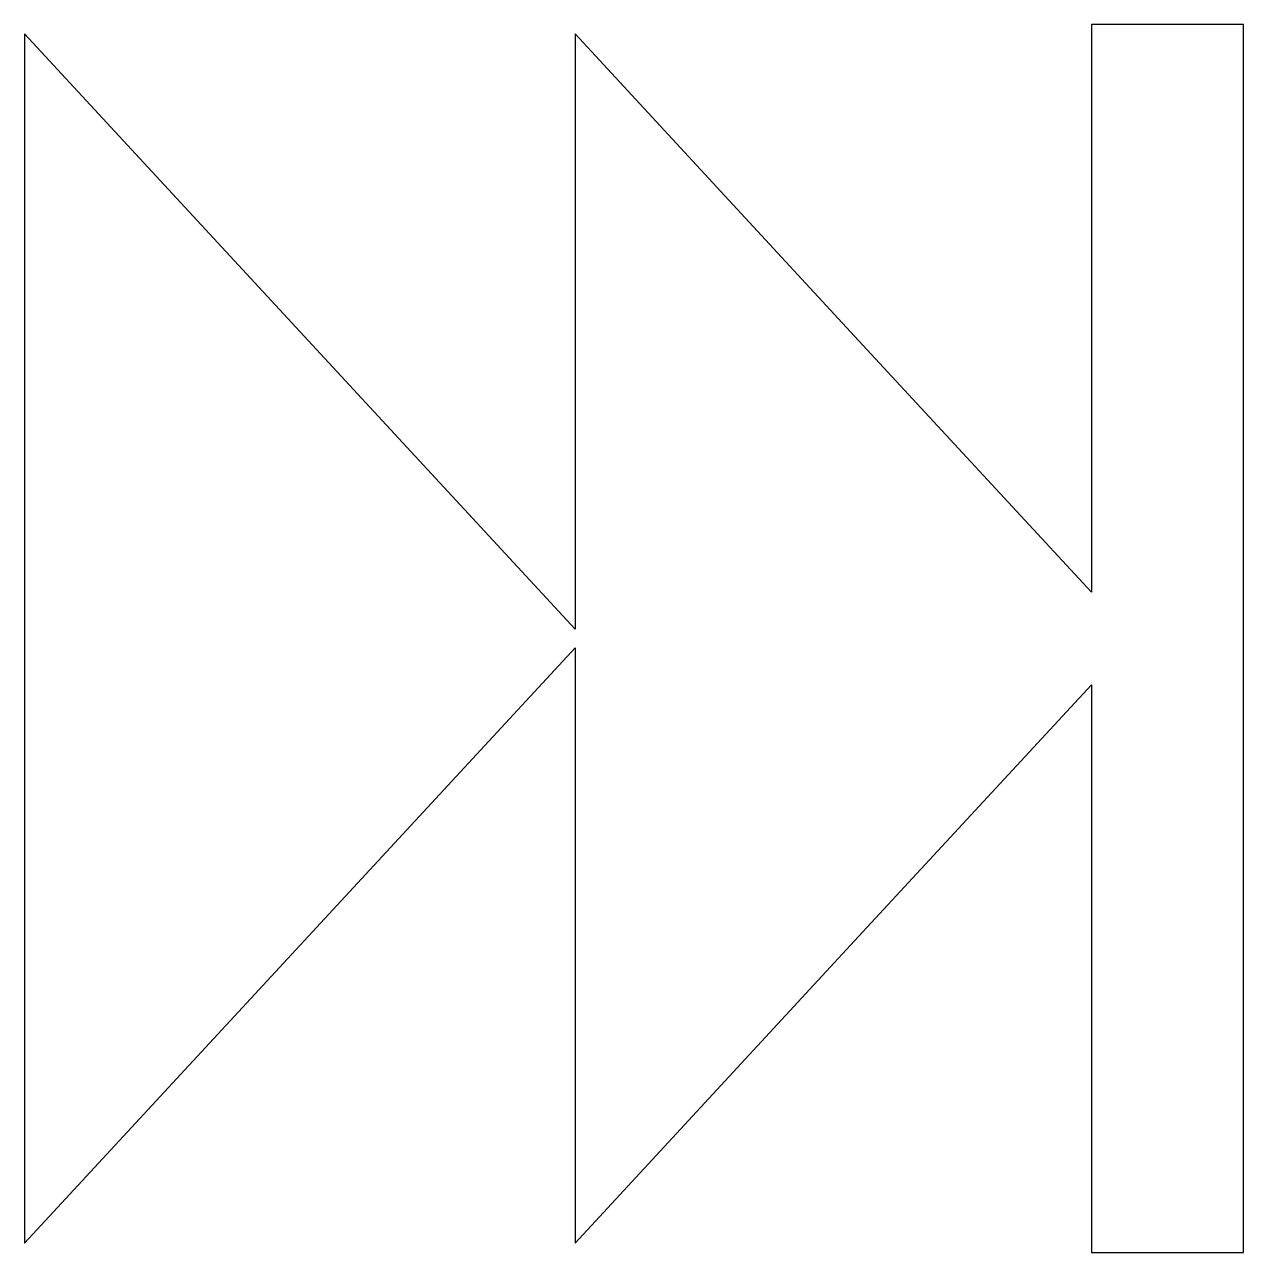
# Model space of a CAD drawing. Extents: x 0.7 to 39.6, y 0.4 to 39.6.
import ezdxf

# ---------------------------------------------------------------- set-up
doc = ezdxf.new("R2010")
doc.units = 0
doc.layers.add('Next', color=7, linetype='CONTINUOUS')

msp = doc.modelspace()

# ---------------------------------------------------------------- linework, layer by layer
at = {"layer": 'Next', "color": 7}
msp.add_lwpolyline([(34.769007, 39.630972), (34.769007, 21.481106), (27.200269, 29.668858), (18.261762, 39.337726), (18.261762, 20.29875), (9.599965, 29.668858), (0.66201, 39.338277), (0.66201, 19.999992), (0.66201, 0.662264), (9.599965, 10.331113), (18.261762, 19.701232), (18.261762, 0.662264), (27.200269, 10.331113), (34.769007, 18.518876), (34.769007, 0.369007), (39.630725, 0.369007), (39.630725, 39.630972), (34.769007, 39.630972), (34.769007, 39.630972)], dxfattribs=at)

doc.saveas('drawing.dxf')
